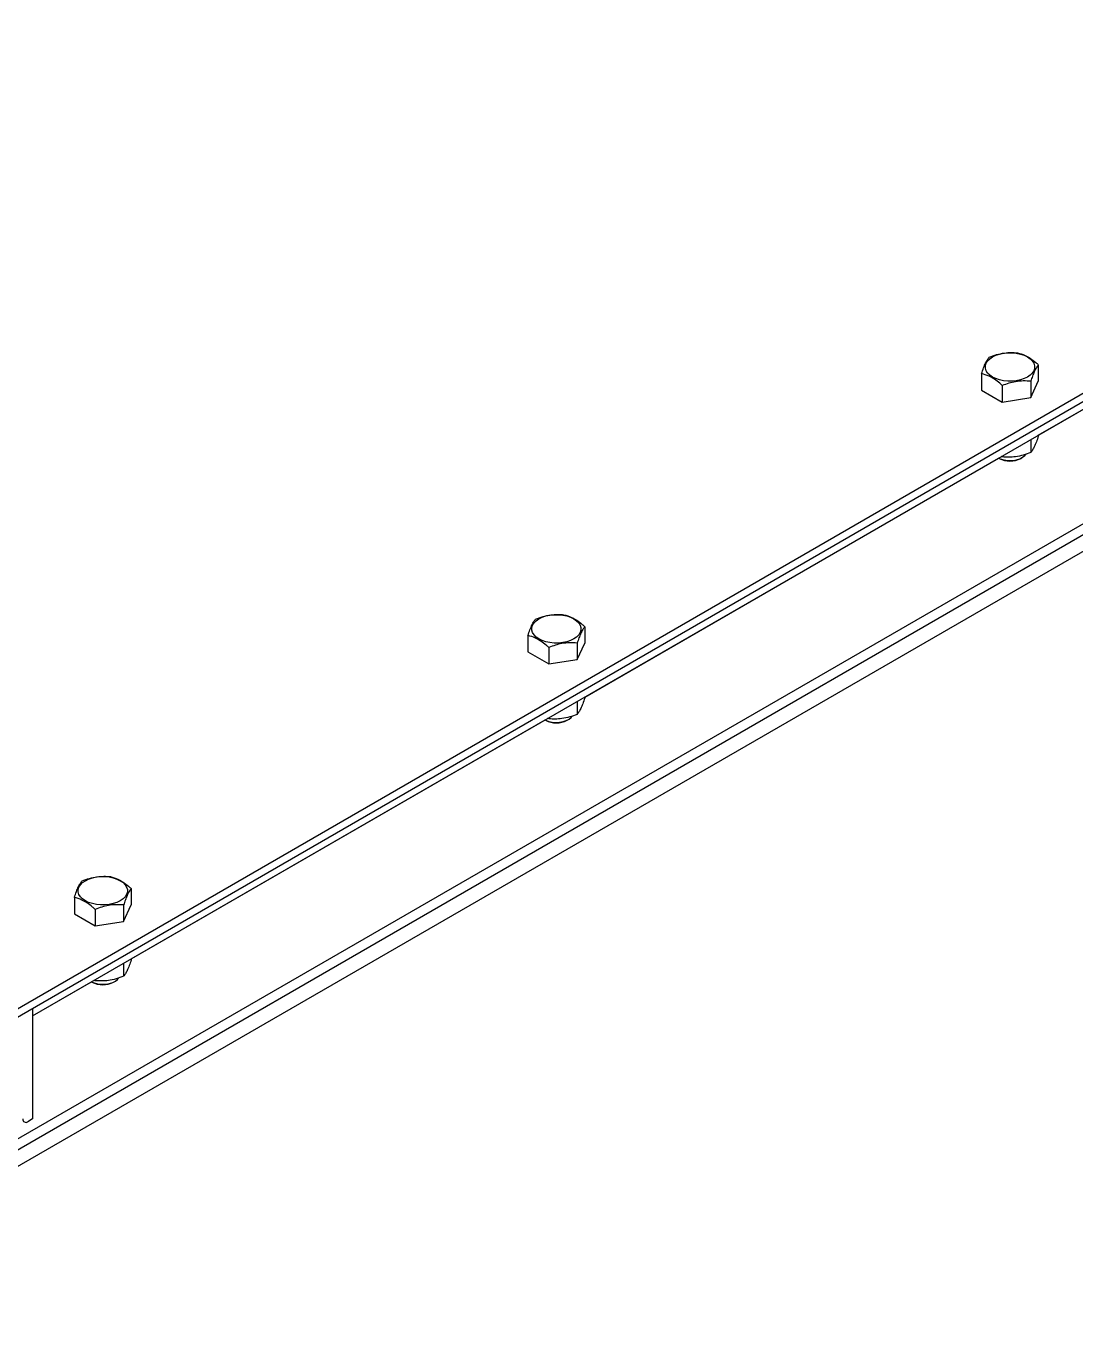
# Model space of a CAD drawing. Header units: millimetres. Extents: x 1293 to 41893, y 1011 to 26911.
# Drawn here: x 5782.2 to 6109.3, y 23362.3 to 23767.6 of the extents above; entities that cross this region are included whole.
import ezdxf

# ---------------------------------------------------------------- set-up
doc = ezdxf.new("R2010")
doc.units = ezdxf.units.MM
doc.header["$LTSCALE"] = 50

msp = doc.modelspace()

# ---------------------------------------------------------------- linework, layer by layer
at = {"color": 7, "linetype": 'Continuous', "lineweight": 25}
for p, q in [((5684.4933016, 23362.3111646), (6385.0239897, 23766.7189228)), ((5688.9834296, 23368.3599498), (6380.5338616, 23767.5835165)), ((5754.2729558, 23446.7479709), (6309.1160767, 23767.0520868)), ((6385.0239897, 23761.5347313), (5693.4735577, 23362.3111646)), ((5754.2729558, 23444.1554538), (6309.1160767, 23764.4595697)), ((5784.2071428, 23458.9901416), (6278.7441292, 23744.480267)), ((6097.8204967, 23640.0302213), (6226.8638418, 23714.5253587)), ((6097.8232964, 23661.9584747), (6097.8232964, 23656.8457472)), ((6080.1170346, 23659.2196033), (6080.1170346, 23654.1068758)), ((6095.4511071, 23656.847671), (6095.4511071, 23651.7349435)), ((6095.4511071, 23651.7349435), (6097.8232964, 23656.8457472)), ((6080.1170346, 23654.1068758), (6086.5979763, 23650.3655078)), ((6086.5979763, 23655.4782353), (6086.5979763, 23650.3655078)), ((6086.5979763, 23650.3655078), (6095.4511071, 23651.7349435)), ((6097.8204967, 23640.0352771), (6097.8204967, 23639.7227189)), ((6095.4539104, 23638.669076), (6095.4539104, 23634.6114826)), ((5956.3991405, 23558.3894101), (6085.4424855, 23632.8845475)), ((6085.4381073, 23632.8870759), (6085.6020223, 23632.792419)), ((6086.5951766, 23633.2424795), (6086.2355388, 23633.3423674)), ((6086.5951766, 23633.5550378), (6086.5951766, 23633.2424795)), ((6092.3383088, 23632.792419), (6092.7125469, 23633.0085323)), ((5956.4019402, 23580.3176635), (5956.4019402, 23575.204936)), ((5938.6956784, 23577.5787921), (5938.6956784, 23572.4660646)), ((5954.0297509, 23575.2068598), (5954.0297509, 23570.0941323)), ((5954.0297509, 23570.0941323), (5956.4019402, 23575.204936)), ((5938.6956784, 23572.4660646), (5945.17662, 23568.7246966)), ((5945.17662, 23573.8374241), (5945.17662, 23568.7246966)), ((5945.17662, 23568.7246966), (5954.0297509, 23570.0941323)), ((5954.0325542, 23557.0282648), (5954.0325542, 23552.9706714)), ((5956.3991405, 23558.394466), (5956.3991405, 23558.0819077)), ((5814.9777843, 23476.7485989), (5944.0211293, 23551.2437363)), ((5944.016751, 23551.2462647), (5944.180666, 23551.1516078)), ((5945.1738203, 23551.6016683), (5944.8141826, 23551.7015563)), ((5945.1738203, 23551.9142266), (5945.1738203, 23551.6016683)), ((5950.9169525, 23551.1516078), (5951.2911907, 23551.3677211)), ((5814.9805839, 23498.6768523), (5814.9805839, 23493.5641248)), ((5797.2743222, 23495.9379809), (5797.2743222, 23490.8252534)), ((5797.2743222, 23490.8252534), (5803.7552638, 23487.0838854)), ((5803.7552638, 23492.1966129), (5803.7552638, 23487.0838854)), ((5812.6083947, 23493.5660487), (5812.6083947, 23488.4533212)), ((5812.6083947, 23488.4533212), (5814.9805839, 23493.5641248)), ((5803.7552638, 23487.0838854), (5812.6083947, 23488.4533212)), ((5812.611198, 23475.3874536), (5812.611198, 23471.3298602)), ((5814.9777843, 23476.7536548), (5814.9777843, 23476.4410965)), ((5784.2071428, 23458.9850857), (5802.5997731, 23469.6029251)), ((5802.5953948, 23469.6054535), (5802.7593098, 23469.5107966)), ((5803.7524641, 23469.9608571), (5803.3928264, 23470.0607451)), ((5803.7524641, 23470.2734154), (5803.7524641, 23469.9608571)), ((5809.4955963, 23469.5107966), (5809.8698344, 23469.7269099)), ((5784.2071428, 23461.4360922), (5784.2071428, 23426.8691978)), ((5784.2071428, 23426.8691978), (5782.7080387, 23426.0037834))]:
    msp.add_line(p, q, dxfattribs=at)
at = {"color": 7, "linetype": 'Continuous', "lineweight": 25, "flags": 128}
for points in [[(6083.5309336, 23658.143548), (6082.6690551, 23658.7365073), (6081.9986326, 23659.4068571), (6081.5400366, 23660.1342293), (6081.3072013, 23660.8965231), (6081.3072013, 23661.6705764), (6081.5400366, 23662.4328701), (6081.9986326, 23663.1602424), (6082.6690551, 23663.8305922), (6083.5309336, 23664.4235515), (6084.5580805, 23664.9211034), (6085.7192863, 23665.30813), (6086.9792685, 23665.5728719), (6088.299743, 23665.7072848), (6089.640588, 23665.7072848), (6090.9610626, 23665.5728719), (6092.2210447, 23665.30813), (6093.3822506, 23664.9211034), (6094.4093974, 23664.4235515), (6095.271276, 23663.8305922), (6095.9416985, 23663.1602424), (6096.4002945, 23662.4328701), (6096.6331298, 23661.6705764), (6096.6331298, 23660.8965231), (6096.4002945, 23660.1342293), (6095.9416985, 23659.4068571), (6095.271276, 23658.7365073), (6094.4093974, 23658.143548), (6093.3822506, 23657.6459961), (6092.2210447, 23657.2589694), (6090.9610626, 23656.9942276), (6089.640588, 23656.8598146), (6088.299743, 23656.8598146), (6086.9792685, 23656.9942276), (6085.7192863, 23657.2589694), (6084.5580805, 23657.6459961), (6083.5309336, 23658.143548)], [(6085.4440249, 23632.890492), (6085.6548834, 23632.787298), (6086.6190161, 23632.4315378), (6087.6930858, 23632.2037437), (6088.8268704, 23632.1145671), (6089.9673554, 23632.1681779), (6091.0612128, 23632.3620692), (6092.0572952, 23632.687175), (6092.9090268, 23633.1282935), (6093.5765817, 23633.6647987), (6093.8780345, 23634.0260832)], [(5942.1095774, 23576.5027368), (5941.2476988, 23577.0956961), (5940.5772763, 23577.7660459), (5940.1186803, 23578.4934181), (5939.885845, 23579.2557119), (5939.885845, 23580.0297652), (5940.1186803, 23580.792059), (5940.5772763, 23581.5194312), (5941.2476988, 23582.189781), (5942.1095774, 23582.7827403), (5943.1367242, 23583.2802922), (5944.2979301, 23583.6673189), (5945.5579122, 23583.9320607), (5946.8783868, 23584.0664736), (5948.2192318, 23584.0664736), (5949.5397063, 23583.9320607), (5950.7996885, 23583.6673189), (5951.9608943, 23583.2802922), (5952.9880412, 23582.7827403), (5953.8499197, 23582.189781), (5954.5203422, 23581.5194312), (5954.9789382, 23580.792059), (5955.2117735, 23580.0297652), (5955.2117735, 23579.2557119), (5954.9789382, 23578.4934181), (5954.5203422, 23577.7660459), (5953.8499197, 23577.0956961), (5952.9880412, 23576.5027368), (5951.9608943, 23576.0051849), (5950.7996885, 23575.6181582), (5949.5397063, 23575.3534164), (5948.2192318, 23575.2190035), (5946.8783868, 23575.2190035), (5945.5579122, 23575.3534164), (5944.2979301, 23575.6181582), (5943.1367242, 23576.0051849), (5942.1095774, 23576.5027368)], [(5944.0226687, 23551.2496808), (5944.2335272, 23551.1464868), (5945.1976598, 23550.7907266), (5946.2717296, 23550.5629325), (5947.4055142, 23550.473756), (5948.5459991, 23550.5273667), (5949.6398566, 23550.7212581), (5950.6359389, 23551.0463638), (5951.4876706, 23551.4874824), (5952.1552254, 23552.0239875), (5952.4566782, 23552.3852721)], [(5800.6882211, 23494.8619256), (5799.8263426, 23495.4548849), (5799.1559201, 23496.1252348), (5798.6973241, 23496.852607), (5798.4644888, 23497.6149007), (5798.4644888, 23498.388954), (5798.6973241, 23499.1512478), (5799.1559201, 23499.87862), (5799.8263426, 23500.5489698), (5800.6882211, 23501.1419291), (5801.715368, 23501.639481), (5802.8765738, 23502.0265077), (5804.136556, 23502.2912495), (5805.4570305, 23502.4256625), (5806.7978755, 23502.4256625), (5808.1183501, 23502.2912495), (5809.3783323, 23502.0265077), (5810.5395381, 23501.639481), (5811.5666849, 23501.1419291), (5812.4285635, 23500.5489698), (5813.098986, 23499.87862), (5813.557582, 23499.1512478), (5813.7904173, 23498.388954), (5813.7904173, 23497.6149007), (5813.557582, 23496.852607), (5813.098986, 23496.1252348), (5812.4285635, 23495.4548849), (5811.5666849, 23494.8619256), (5810.5395381, 23494.3643737), (5809.3783323, 23493.9773471), (5808.1183501, 23493.7126052), (5806.7978755, 23493.5781923), (5805.4570305, 23493.5781923), (5804.136556, 23493.7126052), (5802.8765738, 23493.9773471), (5801.715368, 23494.3643737), (5800.6882211, 23494.8619256)], [(5802.6013124, 23469.6088697), (5802.812171, 23469.5056757), (5803.7763036, 23469.1499154), (5804.8503734, 23468.9221213), (5805.984158, 23468.8329448), (5807.1246429, 23468.8865555), (5808.2185003, 23469.0804469), (5809.2145827, 23469.4055526), (5810.0663143, 23469.8466712), (5810.7338692, 23470.3831764), (5811.035322, 23470.7444609)]]:
    msp.add_lwpolyline(points, dxfattribs=at)
at = {"color": 7, "linetype": 'Continuous', "lineweight": 25}
for centre, radius, start, end in [((6088.9701655, 23639.1439962), 7.1893617, 242.063683643, 297.936316357), ((5947.5488093, 23557.503185), 7.1893617, 242.063683643, 297.936316357), ((5806.127453, 23475.8623738), 7.1893617, 242.063683643, 297.936316357), ((5782.124705, 23426.7189376), 0.9228888, 170.785963009, 309.203285236)]:
    msp.add_arc(centre, radius, start, end, dxfattribs=at)
for points, knots in [([(6080.1170346, 23659.2196033), (6080.322926, 23659.830391), (6080.7391734, 23661.0652117), (6081.3558951, 23662.5175725), (6081.9454356, 23663.6062063), (6082.3068572, 23664.0875365), (6082.4892239, 23664.3304069)], [0, 0, 0, 0, 0.2646074189, 0.5349529001, 0.765345785, 1, 1, 1, 1]), ([(6082.4892239, 23664.3304069), (6083.2576207, 23664.6164672), (6084.8110772, 23665.194791), (6087.1127142, 23665.674471), (6089.3129093, 23665.8332937), (6090.661753, 23665.7445972), (6091.3423548, 23665.6998426)], [0, 0, 0, 0, 0.26460741893, 0.53495290009, 0.765345785, 1, 1, 1, 1]), ([(6091.3423548, 23665.6998426), (6092.1205799, 23665.4715495), (6093.4313512, 23665.0870333), (6095.3495775, 23663.9810612), (6096.7304993, 23662.9331239), (6097.5475543, 23662.2044049), (6097.8232964, 23661.9584747)], [0, 0, 0, 0, 0.36429153448, 0.61357941431, 0.86958966661, 1, 1, 1, 1]), ([(6097.8232964, 23661.9584747), (6097.6174051, 23661.6820904), (6097.2011577, 23661.1233283), (6096.5844359, 23659.9182757), (6095.9948954, 23658.4666183), (6095.6334738, 23657.3906067), (6095.4511071, 23656.847671)], [0, 0, 0, 0, 0.2646074189, 0.5349529001, 0.765345785, 1, 1, 1, 1]), ([(6086.5979763, 23655.4782353), (6086.3222297, 23655.7241704), (6085.5187228, 23656.4408087), (6084.1385885, 23657.4910589), (6082.2197179, 23658.6027357), (6080.8952576, 23658.9912947), (6080.1170346, 23659.2196033)], [0, 0, 0, 0, 0.1304108673, 0.3800085011, 0.635706974, 1, 1, 1, 1]), ([(6095.4511071, 23656.847671), (6094.6827103, 23656.8960142), (6093.1292538, 23656.993749), (6090.8276168, 23656.7613772), (6088.6274217, 23656.2395309), (6087.278578, 23655.733546), (6086.5979763, 23655.4782353)], [0, 0, 0, 0, 0.2646074189, 0.5349529001, 0.765345785, 1, 1, 1, 1]), ([(6097.8204967, 23639.7227189), (6097.615214, 23639.1120752), (6097.2001946, 23637.8775389), (6096.5850561, 23636.4250685), (6095.9967776, 23635.3360578), (6095.6359695, 23634.8544803), (6095.4539104, 23634.6114826)], [0, 0, 0, 0, 0.264433571, 0.5346044925, 0.7651675047, 1, 1, 1, 1]), ([(6095.4539104, 23634.6114826), (6094.6851083, 23634.325395), (6093.1308501, 23633.7470226), (6090.8278485, 23633.2671657), (6088.626116, 23633.1084596), (6087.276288, 23633.1975336), (6086.5951766, 23633.2424795)], [0, 0, 0, 0, 0.2646037157, 0.5349392798, 0.7653344448, 1, 1, 1, 1]), ([(5941.0678677, 23582.6895957), (5941.8362645, 23582.975656), (5943.389721, 23583.5539798), (5945.691358, 23584.0336598), (5947.8915531, 23584.1924825), (5949.2403968, 23584.1037861), (5949.9209986, 23584.0590315)], [0, 0, 0, 0, 0.26460741893, 0.53495290009, 0.765345785, 1, 1, 1, 1]), ([(5949.9209986, 23584.0590315), (5950.6992237, 23583.8307383), (5952.009995, 23583.4462221), (5953.9282213, 23582.34025), (5955.309143, 23581.2923127), (5956.1261981, 23580.5635937), (5956.4019402, 23580.3176635)], [0, 0, 0, 0, 0.36429153448, 0.61357941431, 0.86958966661, 1, 1, 1, 1]), ([(5938.6956784, 23577.5787921), (5938.9015697, 23578.1895799), (5939.3178171, 23579.4244005), (5939.9345389, 23580.8767613), (5940.5240794, 23581.9653951), (5940.885501, 23582.4467254), (5941.0678677, 23582.6895957)], [0, 0, 0, 0, 0.26460741893, 0.53495290009, 0.765345785, 1, 1, 1, 1]), ([(5956.4019402, 23580.3176635), (5956.1960489, 23580.0412792), (5955.7798014, 23579.4825171), (5955.1630797, 23578.2774645), (5954.5735392, 23576.8258071), (5954.2121176, 23575.7497955), (5954.0297509, 23575.2068598)], [0, 0, 0, 0, 0.2646074189, 0.5349529001, 0.765345785, 1, 1, 1, 1]), ([(5945.17662, 23573.8374241), (5944.9008735, 23574.0833592), (5944.0973666, 23574.7999975), (5942.7172322, 23575.8502477), (5940.7983616, 23576.9619245), (5939.4739014, 23577.3504835), (5938.6956784, 23577.5787921)], [0, 0, 0, 0, 0.1304108673, 0.3800085011, 0.635706974, 1, 1, 1, 1]), ([(5954.0297509, 23575.2068598), (5953.2613541, 23575.255203), (5951.7078976, 23575.3529378), (5949.4062606, 23575.120566), (5947.2060655, 23574.5987197), (5945.8572218, 23574.0927348), (5945.17662, 23573.8374241)], [0, 0, 0, 0, 0.2646074189, 0.5349529001, 0.765345785, 1, 1, 1, 1]), ([(5956.3991405, 23558.0819077), (5956.1938578, 23557.471264), (5955.7788384, 23556.2367277), (5955.1636999, 23554.7842573), (5954.5754213, 23553.6952467), (5954.2146133, 23553.2136691), (5954.0325542, 23552.9706714)], [0, 0, 0, 0, 0.264433571, 0.5346044925, 0.7651675047, 1, 1, 1, 1]), ([(5954.0325542, 23552.9706714), (5953.263752, 23552.6845838), (5951.7094939, 23552.1062114), (5949.4064923, 23551.6263545), (5947.2047598, 23551.4676485), (5945.8549317, 23551.5567224), (5945.1738203, 23551.6016683)], [0, 0, 0, 0, 0.2646037157, 0.5349392798, 0.7653344448, 1, 1, 1, 1]), ([(5799.6465114, 23501.0487846), (5800.4149083, 23501.3348448), (5801.9683648, 23501.9131686), (5804.2700017, 23502.3928486), (5806.4701968, 23502.5516713), (5807.8190406, 23502.4629749), (5808.4996423, 23502.4182203)], [0, 0, 0, 0, 0.26460741893, 0.53495290009, 0.765345785, 1, 1, 1, 1]), ([(5808.4996423, 23502.4182203), (5809.2778674, 23502.1899271), (5810.5886388, 23501.805411), (5812.5068651, 23500.6994388), (5813.8877868, 23499.6515015), (5814.7048418, 23498.9227825), (5814.9805839, 23498.6768523)], [0, 0, 0, 0, 0.36429153448, 0.61357941431, 0.86958966661, 1, 1, 1, 1]), ([(5797.2743222, 23495.9379809), (5797.4802135, 23496.5487687), (5797.8964609, 23497.7835893), (5798.5131827, 23499.2359501), (5799.1027232, 23500.3245839), (5799.4641447, 23500.8059142), (5799.6465114, 23501.0487846)], [0, 0, 0, 0, 0.26460741893, 0.53495290009, 0.765345785, 1, 1, 1, 1]), ([(5814.9805839, 23498.6768523), (5814.7746926, 23498.400468), (5814.3584452, 23497.8417059), (5813.7417234, 23496.6366533), (5813.1521829, 23495.1849959), (5812.7907613, 23494.1089843), (5812.6083947, 23493.5660487)], [0, 0, 0, 0, 0.26460741893, 0.53495290009, 0.765345785, 1, 1, 1, 1]), ([(5803.7552638, 23492.1966129), (5803.4795172, 23492.442548), (5802.6760103, 23493.1591864), (5801.295876, 23494.2094365), (5799.3770054, 23495.3211133), (5798.0525451, 23495.7096724), (5797.2743222, 23495.9379809)], [0, 0, 0, 0, 0.1304108673, 0.3800085011, 0.635706974, 1, 1, 1, 1]), ([(5812.6083947, 23493.5660487), (5811.8399978, 23493.6143919), (5810.2865413, 23493.7121266), (5807.9849044, 23493.4797548), (5805.7847092, 23492.9579085), (5804.4358655, 23492.4519236), (5803.7552638, 23492.1966129)], [0, 0, 0, 0, 0.2646074189, 0.5349529001, 0.765345785, 1, 1, 1, 1]), ([(5814.9777843, 23476.4410965), (5814.7725015, 23475.8304528), (5814.3574822, 23474.5959166), (5813.7423436, 23473.1434461), (5813.1540651, 23472.0544355), (5812.793257, 23471.572858), (5812.611198, 23471.3298602)], [0, 0, 0, 0, 0.264433571, 0.5346044925, 0.7651675047, 1, 1, 1, 1]), ([(5812.611198, 23471.3298602), (5811.8423958, 23471.0437726), (5810.2881377, 23470.4654002), (5807.9851361, 23469.9855434), (5805.7834036, 23469.8268373), (5804.4335755, 23469.9159112), (5803.7524641, 23469.9608571)], [0, 0, 0, 0, 0.2646037157, 0.5349392798, 0.7653344448, 1, 1, 1, 1])]:
    msp.add_open_spline(points, degree=3, knots=knots, dxfattribs=at)

doc.saveas('drawing.dxf')
